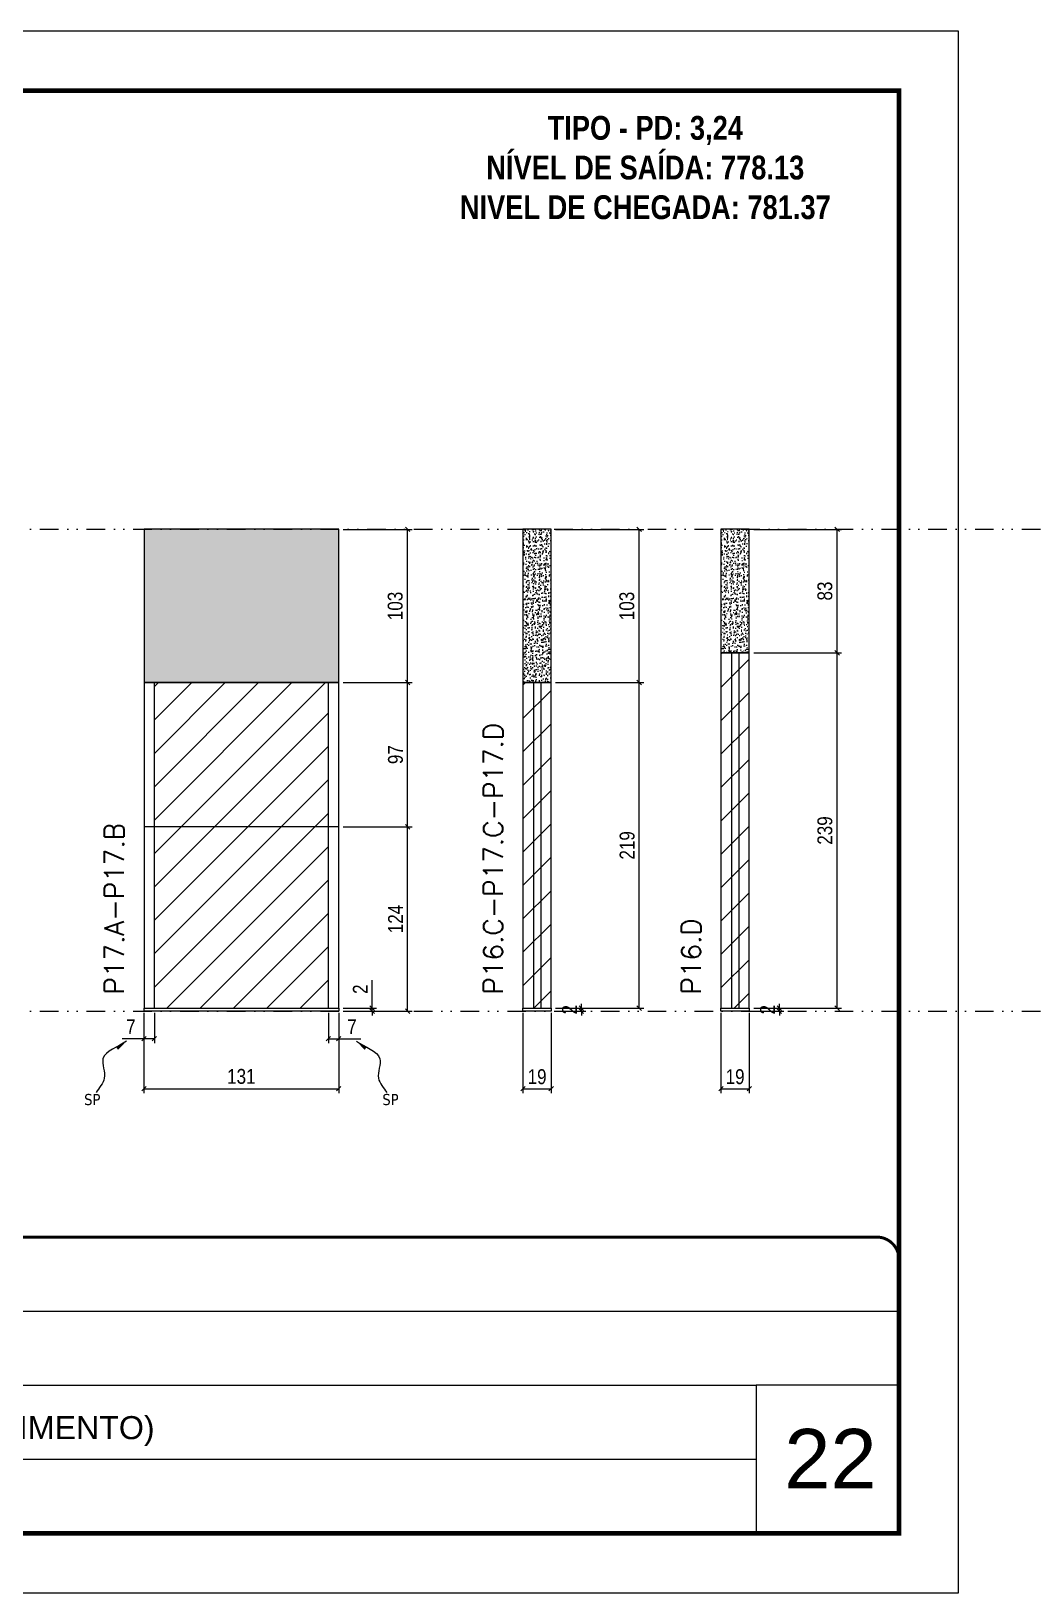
# Model space of a CAD drawing. Extents: x 13770 to 23315, y 867 to 16997.
# Drawn here: x 16846 to 17519, y 10056 to 11106 of the extents above; entities that cross this region are included whole.
import ezdxf

# ---------------------------------------------------------------- set-up
doc = ezdxf.new("R2010")
doc.units = 0
for name, pattern in [('CONTINUO', [0]), ('DASHED', [0.75, 0.5, -0.25]), ('DIVIDE2', [0.625, 0.25, -0.125, 0, -0.125, 0, -0.125]), ('HIDDEN', [0.375, 0.25, -0.125])]:
    doc.linetypes.add(name, pattern=pattern)
for name, color, linetype, lineweight in [('CARIMBO', 255, 'Continuous', 9), ('Folhas', 255, 'Continuous', 9), ('Hachura', 251, 'Continuous', 9), ('SARRAFO DE PRESSAO', 251, 'DASHED', 9), ('Texto Seção', 7, 'Continuous', 15)]:
    doc.layers.add(name, color=color, linetype=linetype, lineweight=lineweight)
for name, color, linetype in [('COTA', 241, 'Continuous'), ('NOMENCLATURA', 7, 'Continuous'), ('Nível', 160, 'Continuous'), ('Painéis', 200, 'Continuous'), ('SARR_2.2x7', 40, 'Continuous'), ('Sarrafo de Pressão', 42, 'HIDDEN'), ('texto', 7, 'Continuous')]:
    doc.layers.add(name, color=color, linetype=linetype)
doc.styles.add('ARIAL', font='arial.ttf')
doc.styles.add('COTA TECNICA', font='techl___.ttf', dxfattribs={"height": 10})
doc.styles.add('COTA TECNICA-50', font='techl___.ttf', dxfattribs={"height": 10})
doc.styles.add('REGUA-120', font='ROMANS.shx', dxfattribs={"height": 15})
doc.styles.add('ROMANC', font='techb___.ttf', dxfattribs={"height": 2.5})
doc.styles.get("Standard").update_dxf_attribs({"font": 'arial.ttf'})
doc.styles.add('Tecnologia', font='')
doc.styles.get('Tecnologia').set_extended_font_data('Forgotten Futurist')
doc.dimstyles.new('COTA PAINEL-50', dxfattribs={"dimtxt": 10, "dimasz": 3, "dimexe": 3, "dimexo": 3, "dimgap": 3, "dimtad": 1, "dimdec": 1, "dimzin": 12, "dimdsep": 46, "dimtxsty": 'COTA TECNICA-50', "dimblk1": 'OBLIQUE', "dimblk2": 'OBLIQUE', "dimsah": 1, "dimcen": 0.9, "dimclrd": 4, "dimclre": 4, "dimclrt": 240, "dimadec": 1, "dimazin": 3, "dimtfac": 1, "dimtdec": 1, "dimtmove": 0, "dimatfit": 3, "dimfxl": 1, "dimtolj": 1, "dimtzin": 12, "dimarcsym": 0})
doc.dimstyles.new('PAINEL', dxfattribs={"dimtxt": 10, "dimasz": 3, "dimexe": 3, "dimexo": 3, "dimgap": 3, "dimtad": 1, "dimdec": 1, "dimzin": 12, "dimdsep": 46, "dimtxsty": 'COTA TECNICA', "dimblk1": 'OBLIQUE', "dimblk2": 'OBLIQUE', "dimsah": 1, "dimcen": 0.9, "dimclrd": 4, "dimclre": 4, "dimclrt": 240, "dimadec": 1, "dimazin": 3, "dimtfac": 1, "dimtdec": 1, "dimtmove": 0, "dimatfit": 3, "dimfxl": 1, "dimtolj": 1, "dimtzin": 12, "dimarcsym": 0})
doc.dimstyles.get("Standard").update_dxf_attribs({"dimtxt": 0.18, "dimasz": 0.18, "dimexe": 0.18, "dimexo": 0.0625, "dimgap": 0.09, "dimtad": 0, "dimtih": 1, "dimtoh": 1, "dimdec": 4, "dimzin": 0, "dimdsep": 46, "dimtxsty": 'Standard', "dimcen": 0.09, "dimadec": 0, "dimazin": 0, "dimtfac": 1, "dimtdec": 4, "dimtofl": 0, "dimtmove": 0, "dimatfit": 3, "dimfxl": 1, "dimtolj": 1, "dimtzin": 0, "dimarcsym": 0})

# ---------------------------------------------------------------- blocks, each defined once
blk = doc.blocks.new('9999999999')
at = {"color": 30, "linetype": 'CONTINUO'}
for p, q in [((98564.6, 34230.2), (98564.6, 34429.4)), ((98564.6, 34379.6), (99584, 34379.6)), ((98564.6, 34329.8), (99488, 34329.8)), ((99584, 34329.8), (99488, 34329.8)), ((99488, 34329.8), (99488, 34230.2)), ((98564.6, 34280), (99488, 34280))]:
    blk.add_line(p, q, dxfattribs=at)
at = {"color": 30, "linetype": 'CONTINUO', "const_width": 2}
blk.add_lwpolyline([(99584, 34230.2), (99584, 34414.4, 0.414214), (99569, 34429.4), (98229, 34429.4, 0.414214), (98214, 34414.4), (98214, 34245.2, 0.414214), (98229, 34230.2), (99584, 34230.2)], format="xyb", dxfattribs=at)
at = {"layer": 'Folhas'}
blk.add_lwpolyline([(98139, 34190.2), (99624, 34190.2), (99624, 35240.2), (98139, 35240.2)], close=True, dxfattribs=at)
at = {"layer": 'Folhas', "color": 30, "const_width": 3}
blk.add_lwpolyline([(98214, 34230.2), (99584, 34230.2), (99584, 35200.2), (98214, 35200.2)], close=True, dxfattribs=at)
at = {"color": 7, "linetype": 'Continuous', "ltscale": 5, "style": 'ARIAL'}
for s, height, p in [('SCHWARTZ', 15.48, (98837.7, 34393.1)), ('GWT', 15.48, (98837.7, 34343.3)), ('TIPO (3°/4°PAVIMENTO)', 15.483, (98837.7, 34293.5)), ('NOVA SISTEMAS CONSTRUTIVOS', 11.059, (98263.2, 34267.2)), ('PILARES', 15.48, (98837.7, 34243.7))]:
    blk.add_text(s, height=height, dxfattribs=at).set_placement(p)
at = {"layer": 'Folhas', "color": 7, "style": 'Tecnologia', "width": 1.5}
for s, p in [('CLIENTE:', (98573.7, 34397.2)), ('OBRA:', (98573.7, 34347.3)), ('PAVIMENTO:', (98573.7, 34297.5)), ('PROJETO:', (98573.7, 34247.7))]:
    blk.add_text(s, height=14, dxfattribs=at).set_placement(p)
blk = doc.blocks.new('_Oblique')
at = {"color": 0, "linetype": 'ByBlock', "lineweight": -2}
blk.add_line((-0.5, -0.5), (0.5, 0.5), dxfattribs=at)
blk = doc.blocks.new('*D386')
at = {"layer": 'COTA', "color": 4, "lineweight": -2, "transparency": 16777216}
for p, q in [((17176.6, 10445.7), (17176.6, 10391.6)), ((17195.6, 10445.7), (17195.6, 10391.6)), ((17176.6, 10394.6), (17195.6, 10394.6))]:
    blk.add_line(p, q, dxfattribs=at)
at = {"layer": 'Defpoints', "color": 0, "transparency": 16777216}
for p in [(17176.6, 10448.7), (17195.6, 10448.7), (17195.6, 10394.6)]:
    blk.add_point(p, dxfattribs=at)
at = {"layer": 'COTA', "color": 4, "lineweight": -2, "transparency": 16777216, "xscale": 3, "yscale": 3, "zscale": 3, "rotation": 180}
blk.add_blockref('_Oblique', (17176.6, 10394.6), dxfattribs=at)
at = {"layer": 'COTA', "color": 4, "lineweight": -2, "transparency": 16777216, "xscale": 3, "yscale": 3, "zscale": 3}
blk.add_blockref('_Oblique', (17195.6, 10394.6), dxfattribs=at)
at = {"layer": 'COTA', "color": 240, "transparency": 16777216, "insert": (17186.1, 10402.6), "char_height": 10, "attachment_point": 5, "style": 'COTA TECNICA'}
blk.add_mtext('\\A1;19', dxfattribs=at)
blk = doc.blocks.new('*D387')
at = {"layer": 'COTA', "color": 4, "lineweight": -2, "transparency": 16777216}
for p, q in [((17198.6, 10667.7), (17257.8, 10667.7)), ((17254.8, 10448.7), (17254.8, 10667.7)), ((17198.6, 10448.7), (17257.8, 10448.7))]:
    blk.add_line(p, q, dxfattribs=at)
at = {"layer": 'Defpoints', "color": 0, "transparency": 16777216}
for p in [(17195.6, 10667.7), (17254.8, 10667.7), (17195.6, 10448.7)]:
    blk.add_point(p, dxfattribs=at)
at = {"layer": 'COTA', "color": 4, "lineweight": -2, "transparency": 16777216, "xscale": 3, "yscale": 3, "zscale": 3}
for p, rotation in [((17254.8, 10667.7), 90), ((17254.8, 10448.7), 270)]:
    blk.add_blockref('_Oblique', p, dxfattribs=dict(at, rotation=rotation))
at = {"layer": 'COTA', "color": 240, "transparency": 16777216, "insert": (17246.7, 10558.2), "char_height": 10, "attachment_point": 5, "rotation": 90, "style": 'COTA TECNICA'}
blk.add_mtext('\\A1;219', dxfattribs=at)
blk = doc.blocks.new('*D388')
at = {"layer": 'COTA', "color": 4, "lineweight": -2, "transparency": 16777216}
for p, q in [((17198.6, 10448.7), (17218.9, 10448.7)), ((17215.9, 10448.7), (17215.9, 10451.7)), ((17215.9, 10446.7), (17215.9, 10448.7)), ((17198.6, 10446.7), (17218.9, 10446.7)), ((17215.9, 10446.7), (17215.9, 10443.7))]:
    blk.add_line(p, q, dxfattribs=at)
at = {"layer": 'Defpoints', "color": 0, "transparency": 16777216}
for p in [(17195.6, 10448.7), (17215.9, 10448.7), (17195.6, 10446.7)]:
    blk.add_point(p, dxfattribs=at)
at = {"layer": 'COTA', "color": 4, "lineweight": -2, "transparency": 16777216, "xscale": 3, "yscale": 3, "zscale": 3}
for p, rotation in [((17215.9, 10448.7), 270), ((17215.9, 10446.7), 90)]:
    blk.add_blockref('_Oblique', p, dxfattribs=dict(at, rotation=rotation))
at = {"layer": 'COTA', "color": 240, "transparency": 16777216, "insert": (17207.9, 10447.7), "char_height": 10, "attachment_point": 5, "rotation": 90, "style": 'COTA TECNICA-50'}
blk.add_mtext('\\A1;2', dxfattribs=at)
blk = doc.blocks.new('*D389')
at = {"layer": 'COTA', "color": 4, "lineweight": -2, "transparency": 16777216}
for p, q in [((17198.6, 10770.7), (17257.8, 10770.7)), ((17254.8, 10667.7), (17254.8, 10770.7)), ((17198.6, 10667.7), (17257.8, 10667.7))]:
    blk.add_line(p, q, dxfattribs=at)
at = {"layer": 'Defpoints', "color": 0, "transparency": 16777216}
for p in [(17195.6, 10770.7), (17254.8, 10770.7), (17195.6, 10667.7)]:
    blk.add_point(p, dxfattribs=at)
at = {"layer": 'COTA', "color": 4, "lineweight": -2, "transparency": 16777216, "xscale": 3, "yscale": 3, "zscale": 3}
for p, rotation in [((17254.8, 10770.7), 90), ((17254.8, 10667.7), 270)]:
    blk.add_blockref('_Oblique', p, dxfattribs=dict(at, rotation=rotation))
at = {"layer": 'COTA', "color": 240, "transparency": 16777216, "insert": (17246.5, 10719.2), "char_height": 10, "attachment_point": 5, "rotation": 90, "style": 'COTA TECNICA'}
blk.add_mtext('\\A1;103', dxfattribs=at)
blk = doc.blocks.new('*D808')
at = {"layer": 'COTA', "color": 4, "lineweight": -2, "transparency": 16777216}
for p, q in [((16921.7, 10445.7), (16921.7, 10391.6)), ((17052.7, 10445.7), (17052.7, 10391.6)), ((16921.7, 10394.6), (17052.7, 10394.6))]:
    blk.add_line(p, q, dxfattribs=at)
at = {"layer": 'Defpoints', "color": 0, "transparency": 16777216}
for p in [(16921.7, 10448.7), (17052.7, 10448.7), (17052.7, 10394.6)]:
    blk.add_point(p, dxfattribs=at)
at = {"layer": 'COTA', "color": 4, "lineweight": -2, "transparency": 16777216, "xscale": 3, "yscale": 3, "zscale": 3, "rotation": 180}
blk.add_blockref('_Oblique', (16921.7, 10394.6), dxfattribs=at)
at = {"layer": 'COTA', "color": 4, "lineweight": -2, "transparency": 16777216, "xscale": 3, "yscale": 3, "zscale": 3}
blk.add_blockref('_Oblique', (17052.7, 10394.6), dxfattribs=at)
at = {"layer": 'COTA', "color": 240, "transparency": 16777216, "insert": (16987.2, 10402.8), "char_height": 10, "attachment_point": 5, "style": 'COTA TECNICA'}
blk.add_mtext('\\A1;131', dxfattribs=at)
blk = doc.blocks.new('*D809')
at = {"layer": 'COTA', "color": 4, "lineweight": -2, "transparency": 16777216}
for p, q in [((17055.7, 10570.7), (17102, 10570.7)), ((17099, 10446.7), (17099, 10570.7)), ((17055.7, 10446.7), (17102, 10446.7))]:
    blk.add_line(p, q, dxfattribs=at)
at = {"layer": 'Defpoints', "color": 0, "transparency": 16777216}
for p in [(17052.7, 10570.7), (17099, 10570.7), (17052.7, 10446.7)]:
    blk.add_point(p, dxfattribs=at)
at = {"layer": 'COTA', "color": 4, "lineweight": -2, "transparency": 16777216, "xscale": 3, "yscale": 3, "zscale": 3}
for p, rotation in [((17099, 10570.7), 90), ((17099, 10446.7), 270)]:
    blk.add_blockref('_Oblique', p, dxfattribs=dict(at, rotation=rotation))
at = {"layer": 'COTA', "color": 240, "transparency": 16777216, "insert": (17090.9, 10508.7), "char_height": 10, "attachment_point": 5, "rotation": 90, "style": 'COTA TECNICA-50'}
blk.add_mtext('\\A1;124', dxfattribs=at)
blk = doc.blocks.new('*D810')
at = {"layer": 'COTA', "color": 4, "lineweight": -2, "transparency": 16777216}
for p, q in [((17075.2, 10448.7), (17075.2, 10467.5)), ((17055.7, 10448.7), (17078.2, 10448.7)), ((17075.2, 10446.7), (17075.2, 10448.7)), ((17055.7, 10446.7), (17078.2, 10446.7)), ((17075.2, 10446.7), (17075.2, 10443.7))]:
    blk.add_line(p, q, dxfattribs=at)
at = {"layer": 'Defpoints', "color": 0, "transparency": 16777216}
for p in [(17052.7, 10448.7), (17052.7, 10446.7), (17075.2, 10446.7)]:
    blk.add_point(p, dxfattribs=at)
at = {"layer": 'COTA', "color": 4, "lineweight": -2, "transparency": 16777216, "xscale": 3, "yscale": 3, "zscale": 3}
for p, rotation in [((17075.2, 10448.7), 270), ((17075.2, 10446.7), 90)]:
    blk.add_blockref('_Oblique', p, dxfattribs=dict(at, rotation=rotation))
at = {"layer": 'COTA', "color": 240, "transparency": 16777216, "insert": (17067.2, 10461.5), "char_height": 10, "attachment_point": 5, "rotation": 90, "style": 'COTA TECNICA-50'}
blk.add_mtext('\\A1;2', dxfattribs=at)
blk = doc.blocks.new('*D811')
at = {"layer": 'COTA', "color": 4, "lineweight": -2, "transparency": 16777216}
for p, q in [((16921.7, 10443.7), (16921.7, 10425.2)), ((16928.7, 10445.7), (16928.7, 10425.2)), ((16921.7, 10428.2), (16907, 10428.2)), ((16928.7, 10428.2), (16921.7, 10428.2))]:
    blk.add_line(p, q, dxfattribs=at)
at = {"layer": 'Defpoints', "color": 0, "transparency": 16777216}
for p in [(16928.7, 10448.7), (16921.7, 10446.7), (16921.7, 10428.2)]:
    blk.add_point(p, dxfattribs=at)
at = {"layer": 'COTA', "color": 4, "lineweight": -2, "transparency": 16777216, "xscale": 3, "yscale": 3, "zscale": 3, "rotation": 180}
blk.add_blockref('_Oblique', (16921.7, 10428.2), dxfattribs=at)
at = {"layer": 'COTA', "color": 4, "lineweight": -2, "transparency": 16777216, "xscale": 3, "yscale": 3, "zscale": 3}
blk.add_blockref('_Oblique', (16928.7, 10428.2), dxfattribs=at)
at = {"layer": 'COTA', "color": 240, "transparency": 16777216, "insert": (16912.9, 10436.3), "char_height": 10, "attachment_point": 5, "style": 'COTA TECNICA-50'}
blk.add_mtext('\\A1;7', dxfattribs=at)
blk = doc.blocks.new('*D812')
at = {"layer": 'COTA', "color": 4, "lineweight": -2, "transparency": 16777216}
for p, q in [((17045.7, 10445.7), (17045.7, 10425.2)), ((17052.7, 10443.7), (17052.7, 10425.2)), ((17045.7, 10428.2), (17052.7, 10428.2)), ((17052.7, 10428.2), (17067.5, 10428.2))]:
    blk.add_line(p, q, dxfattribs=at)
at = {"layer": 'Defpoints', "color": 0, "transparency": 16777216}
for p in [(17045.7, 10448.7), (17052.7, 10446.7), (17052.7, 10428.2)]:
    blk.add_point(p, dxfattribs=at)
at = {"layer": 'COTA', "color": 4, "lineweight": -2, "transparency": 16777216, "xscale": 3, "yscale": 3, "zscale": 3, "rotation": 180}
blk.add_blockref('_Oblique', (17045.7, 10428.2), dxfattribs=at)
at = {"layer": 'COTA', "color": 4, "lineweight": -2, "transparency": 16777216, "xscale": 3, "yscale": 3, "zscale": 3}
blk.add_blockref('_Oblique', (17052.7, 10428.2), dxfattribs=at)
at = {"layer": 'COTA', "color": 240, "transparency": 16777216, "insert": (17061.6, 10436.3), "char_height": 10, "attachment_point": 5, "style": 'COTA TECNICA-50'}
blk.add_mtext('\\A1;7', dxfattribs=at)
blk = doc.blocks.new('*D813')
at = {"layer": 'COTA', "color": 4, "linetype": 'ByBlock', "lineweight": -2, "transparency": 16777216}
for p, q in [((17055.7, 10667.7), (17102, 10667.7)), ((17099, 10570.7), (17099, 10667.7)), ((17055.7, 10570.7), (17102, 10570.7))]:
    blk.add_line(p, q, dxfattribs=at)
at = {"layer": 'Defpoints', "color": 0, "linetype": 'ByBlock', "transparency": 16777216}
for p in [(17052.7, 10667.7), (17099, 10667.7), (17052.7, 10570.7)]:
    blk.add_point(p, dxfattribs=at)
at = {"layer": 'COTA', "color": 4, "linetype": 'ByBlock', "lineweight": -2, "transparency": 16777216, "xscale": 3, "yscale": 3, "zscale": 3}
for p, rotation in [((17099, 10667.7), 90), ((17099, 10570.7), 270)]:
    blk.add_blockref('_Oblique', p, dxfattribs=dict(at, rotation=rotation))
at = {"layer": 'COTA', "color": 240, "linetype": 'ByBlock', "transparency": 16777216, "insert": (17090.9, 10619.2), "char_height": 10, "attachment_point": 5, "rotation": 90, "style": 'COTA TECNICA'}
blk.add_mtext('\\A1;97', dxfattribs=at)
blk = doc.blocks.new('*D814')
at = {"layer": 'COTA', "color": 4, "lineweight": -2, "transparency": 16777216}
for p, q in [((17055.7, 10770.7), (17102, 10770.7)), ((17099, 10667.7), (17099, 10770.7)), ((17055.7, 10667.7), (17102, 10667.7))]:
    blk.add_line(p, q, dxfattribs=at)
at = {"layer": 'Defpoints', "color": 0, "transparency": 16777216}
for p in [(17052.7, 10770.7), (17099, 10770.7), (17052.7, 10667.7)]:
    blk.add_point(p, dxfattribs=at)
at = {"layer": 'COTA', "color": 4, "lineweight": -2, "transparency": 16777216, "xscale": 3, "yscale": 3, "zscale": 3}
for p, rotation in [((17099, 10770.7), 90), ((17099, 10667.7), 270)]:
    blk.add_blockref('_Oblique', p, dxfattribs=dict(at, rotation=rotation))
at = {"layer": 'COTA', "color": 240, "transparency": 16777216, "insert": (17090.7, 10719.2), "char_height": 10, "attachment_point": 5, "rotation": 90, "style": 'COTA TECNICA'}
blk.add_mtext('\\A1;103', dxfattribs=at)
blk = doc.blocks.new('*D828')
at = {"layer": 'COTA', "color": 4, "lineweight": -2, "transparency": 16777216}
for p, q in [((17309.8, 10445.7), (17309.8, 10391.6)), ((17328.8, 10445.7), (17328.8, 10391.6)), ((17309.8, 10394.6), (17328.8, 10394.6))]:
    blk.add_line(p, q, dxfattribs=at)
at = {"layer": 'Defpoints', "color": 0, "transparency": 16777216}
for p in [(17309.8, 10448.7), (17328.8, 10448.7), (17328.8, 10394.6)]:
    blk.add_point(p, dxfattribs=at)
at = {"layer": 'COTA', "color": 4, "lineweight": -2, "transparency": 16777216, "xscale": 3, "yscale": 3, "zscale": 3, "rotation": 180}
blk.add_blockref('_Oblique', (17309.8, 10394.6), dxfattribs=at)
at = {"layer": 'COTA', "color": 4, "lineweight": -2, "transparency": 16777216, "xscale": 3, "yscale": 3, "zscale": 3}
blk.add_blockref('_Oblique', (17328.8, 10394.6), dxfattribs=at)
at = {"layer": 'COTA', "color": 240, "transparency": 16777216, "insert": (17319.3, 10402.6), "char_height": 10, "attachment_point": 5, "style": 'COTA TECNICA'}
blk.add_mtext('\\A1;19', dxfattribs=at)
blk = doc.blocks.new('*D829')
at = {"layer": 'COTA', "color": 4, "lineweight": -2, "transparency": 16777216}
for p, q in [((17331.8, 10687.7), (17390.9, 10687.7)), ((17387.9, 10448.7), (17387.9, 10687.7)), ((17331.8, 10448.7), (17390.9, 10448.7))]:
    blk.add_line(p, q, dxfattribs=at)
at = {"layer": 'Defpoints', "color": 0, "transparency": 16777216}
for p in [(17328.8, 10687.7), (17387.9, 10687.7), (17328.8, 10448.7)]:
    blk.add_point(p, dxfattribs=at)
at = {"layer": 'COTA', "color": 4, "lineweight": -2, "transparency": 16777216, "xscale": 3, "yscale": 3, "zscale": 3}
for p, rotation in [((17387.9, 10687.7), 90), ((17387.9, 10448.7), 270)]:
    blk.add_blockref('_Oblique', p, dxfattribs=dict(at, rotation=rotation))
at = {"layer": 'COTA', "color": 240, "transparency": 16777216, "insert": (17379.7, 10568.2), "char_height": 10, "attachment_point": 5, "rotation": 90, "style": 'COTA TECNICA'}
blk.add_mtext('\\A1;239', dxfattribs=at)
blk = doc.blocks.new('*D830')
at = {"layer": 'COTA', "color": 4, "lineweight": -2, "transparency": 16777216}
for p, q in [((17331.8, 10448.7), (17352.1, 10448.7)), ((17349.1, 10448.7), (17349.1, 10451.7)), ((17349.1, 10446.7), (17349.1, 10448.7)), ((17331.8, 10446.7), (17352.1, 10446.7)), ((17349.1, 10446.7), (17349.1, 10443.7))]:
    blk.add_line(p, q, dxfattribs=at)
at = {"layer": 'Defpoints', "color": 0, "transparency": 16777216}
for p in [(17328.8, 10448.7), (17349.1, 10448.7), (17328.8, 10446.7)]:
    blk.add_point(p, dxfattribs=at)
at = {"layer": 'COTA', "color": 4, "lineweight": -2, "transparency": 16777216, "xscale": 3, "yscale": 3, "zscale": 3}
for p, rotation in [((17349.1, 10448.7), 270), ((17349.1, 10446.7), 90)]:
    blk.add_blockref('_Oblique', p, dxfattribs=dict(at, rotation=rotation))
at = {"layer": 'COTA', "color": 240, "transparency": 16777216, "insert": (17341.1, 10447.7), "char_height": 10, "attachment_point": 5, "rotation": 90, "style": 'COTA TECNICA-50'}
blk.add_mtext('\\A1;2', dxfattribs=at)
blk = doc.blocks.new('*D831')
at = {"layer": 'COTA', "color": 4, "lineweight": -2, "transparency": 16777216}
for p, q in [((17331.8, 10770.7), (17390.9, 10770.7)), ((17387.9, 10687.7), (17387.9, 10770.7)), ((17331.8, 10687.7), (17390.9, 10687.7))]:
    blk.add_line(p, q, dxfattribs=at)
at = {"layer": 'Defpoints', "color": 0, "transparency": 16777216}
for p in [(17328.8, 10770.7), (17387.9, 10770.7), (17328.8, 10687.7)]:
    blk.add_point(p, dxfattribs=at)
at = {"layer": 'COTA', "color": 4, "lineweight": -2, "transparency": 16777216, "xscale": 3, "yscale": 3, "zscale": 3}
for p, rotation in [((17387.9, 10770.7), 90), ((17387.9, 10687.7), 270)]:
    blk.add_blockref('_Oblique', p, dxfattribs=dict(at, rotation=rotation))
at = {"layer": 'COTA', "color": 240, "transparency": 16777216, "insert": (17379.7, 10729.2), "char_height": 10, "attachment_point": 5, "rotation": 90, "style": 'COTA TECNICA'}
blk.add_mtext('\\A1;83', dxfattribs=at)

msp = doc.modelspace()

# ---------------------------------------------------------------- hatches: boundary and pattern name
at = {"layer": 'COTA'}
h = msp.add_hatch(dxfattribs=at)
h.set_pattern_fill('AR-CONC', color=256, scale=0.03)
h.set_pattern_definition([(50, (2019.6337, -1318.575), (5.4655401, -0.4781726), [0.5715, -6.2865]), (355, (2019.6337, -1318.575), (-1.0573026, 5.7317054), [0.4572, -5.0292175]), (100.451445, (2020.089, -1318.615), (4.4082374, 5.2535326), [0.4857003, -5.3427073]), (46.1842, (2019.634, -1317.051), (8.1323712, -1.2612698), [0.85725, -9.42975]), (96.635558, (2020.311, -1317.156), (7.122124, 7.4227837), [0.7285507, -8.0140682]), (351.18415, (2019.634, -1317.051), (7.122124, 7.4227837), [0.685799, -7.543792]), (21, (2020.3957, -1317.432), (4.5484317, -3.0679559), [0.5715, -6.2865]), (326, (2020.3957, -1317.432), (1.8540609, 5.525639), [0.4572, -5.0292]), (71.451445, (2020.7747, -1317.688), (6.4024926, 2.457683), [0.4857003, -5.3426981]), (37.5, (2019.6337, -1318.5751), (0.0926581, 2.53665117), [0, -4.96824, 0, -5.1054, 0, -5.04825]), (7.5, (2019.6337, -1318.575), (2.00458988, 3.00541724), [0, -2.91084, 0, -4.85394, 0, -1.92405]), (327.5, (2017.9344, -1318.5751), (4.06771786, -0.17186232), [0, -1.905, 0, -5.9436, 0, -7.8867]), (317.5, (2017.1724, -1318.575), (4.44387544, 0.7627947), [0, -2.4765, 0, -3.94716, 0, -5.6007])])
h.paths.add_polyline_path([(16921.72, 10770.73), (16921.72, 10667.73), (17052.72, 10667.73), (17052.72, 10770.73)])
h = msp.add_hatch(dxfattribs=at)
h.set_pattern_fill('AR-CONC', color=256, scale=0.03)
h.set_pattern_definition([(50, (-98.7534, -4625.3004), (5.4655401, -0.4781726), [0.5715, -6.2865]), (355, (-98.7534, -4625.3004), (-1.0573026, 5.7317054), [0.4572, -5.0292175]), (100.451445, (-98.298, -4625.3403), (4.4082374, 5.2535326), [0.4857003, -5.3427073]), (46.1842, (-98.7534, -4623.7764), (8.1323712, -1.2612698), [0.85725, -9.42975]), (96.635558, (-98.076, -4623.8815), (7.122124, 7.4227837), [0.7285507, -8.0140682]), (351.18415, (-98.753, -4623.7764), (7.122124, 7.4227837), [0.685799, -7.543792]), (21, (-97.9914, -4624.1574), (4.5484317, -3.06795595), [0.5715, -6.2865]), (326, (-97.9914, -4624.1574), (1.8540609, 5.525639), [0.4572, -5.0292]), (71.451445, (-97.6123, -4624.413), (6.4024926, 2.4576831), [0.4857003, -5.3426981]), (37.5, (-98.7534, -4625.3004), (0.0926581, 2.53665117), [0, -4.96824, 0, -5.1054, 0, -5.04825]), (7.5, (-98.7534, -4625.3004), (2.00458988, 3.00541724), [0, -2.91084, 0, -4.85394, 0, -1.92405]), (327.5, (-100.4526, -4625.3004), (4.06771786, -0.17186232), [0, -1.905, 0, -5.9436, 0, -7.8867]), (317.5, (-101.2146, -4625.3004), (4.44387544, 0.76279473), [0, -2.4765, 0, -3.94716, 0, -5.6007])])
h.paths.add_polyline_path([(17195.58, 10770.73), (17176.58, 10770.73), (17176.58, 10667.73), (17195.58, 10667.73)])
h = msp.add_hatch(dxfattribs=at)
h.set_pattern_fill('AR-CONC', color=256, scale=0.03)
h.set_pattern_definition([(50, (34.4348, -4625.3004), (5.4655401, -0.4781726), [0.5715, -6.2865]), (355, (34.435, -4625.3004), (-1.0573026, 5.7317054), [0.4572, -5.0292175]), (100.451445, (34.89, -4625.3403), (4.4082374, 5.2535326), [0.4857003, -5.3427073]), (46.1842, (34.435, -4623.7764), (8.1323712, -1.2612698), [0.85725, -9.42975]), (96.635558, (35.1125, -4623.8815), (7.122124, 7.4227837), [0.7285507, -8.0140682]), (351.18415, (34.435, -4623.7764), (7.122124, 7.4227837), [0.685799, -7.543792]), (21, (35.1968, -4624.1574), (4.5484317, -3.06795595), [0.5715, -6.2865]), (326, (35.197, -4624.1574), (1.8540609, 5.525639), [0.4572, -5.0292]), (71.451445, (35.576, -4624.413), (6.4024926, 2.4576831), [0.4857003, -5.3426981]), (37.5, (34.4348, -4625.3004), (0.0926581, 2.53665117), [0, -4.96824, 0, -5.1054, 0, -5.04825]), (7.5, (34.4348, -4625.3004), (2.00458988, 3.00541724), [0, -2.91084, 0, -4.85394, 0, -1.92405]), (327.5, (32.7355, -4625.3004), (4.06771786, -0.17186232), [0, -1.905, 0, -5.9436, 0, -7.8867]), (317.5, (31.9735, -4625.3004), (4.44387544, 0.76279473), [0, -2.4765, 0, -3.94716, 0, -5.6007])])
h.paths.add_polyline_path([(17328.76, 10770.73), (17309.76, 10770.73), (17309.76, 10687.73), (17328.76, 10687.73)])
at = {"layer": 'Hachura', "linetype": 'ByBlock'}
h = msp.add_hatch(dxfattribs=at)
h.set_pattern_fill('ANSI31', color=256, scale=5)
h.paths.add_polyline_path([(17321.76, 10448.73), (17328.76, 10448.73), (17328.76, 10687.73), (17321.76, 10687.73)])
h.paths.add_polyline_path([(17316.76, 10448.73), (17321.76, 10448.73), (17321.76, 10687.73), (17316.76, 10687.73)])
h.paths.add_polyline_path([(17309.76, 10448.73), (17316.76, 10448.73), (17316.76, 10687.73), (17309.76, 10687.73)])
h = msp.add_hatch(dxfattribs=at)
h.set_pattern_fill('ANSI31', color=256, scale=5)
h.paths.add_polyline_path([(16928.72, 10667.73), (16928.72, 10570.73), (17045.72, 10570.73), (17045.72, 10667.73)])
h.paths.add_polyline_path([(17045.72, 10448.73), (17045.72, 10570.73), (16928.72, 10570.73), (16928.72, 10448.73)])
h = msp.add_hatch(dxfattribs=at)
h.set_pattern_fill('ANSI31', color=256, scale=5)
h.paths.add_polyline_path([(17183.58, 10667.73), (17176.58, 10667.73), (17176.58, 10448.73), (17183.58, 10448.73)])
h.paths.add_polyline_path([(17188.58, 10667.73), (17183.58, 10667.73), (17183.58, 10448.73), (17188.58, 10448.73)])
h.paths.add_polyline_path([(17188.58, 10448.73), (17195.58, 10448.73), (17195.58, 10667.73), (17188.58, 10667.73)])

# ---------------------------------------------------------------- linework, layer by layer
at = {"layer": 'COTA'}
msp.add_lwpolyline([(16921.72, 10667.73), (17052.72, 10667.73), (17052.72, 10770.73), (16921.72, 10770.73)], close=True, dxfattribs=at)
at = {"layer": 'COTA', "linetype": 'ByBlock'}
for points in [[(17176.58, 10667.73), (17195.58, 10667.73), (17195.58, 10770.73), (17176.58, 10770.73)], [(17309.76, 10687.73), (17328.76, 10687.73), (17328.76, 10770.73), (17309.76, 10770.73)]]:
    msp.add_lwpolyline(points, close=True, dxfattribs=at)
at = {"layer": 'Nível', "color": 4, "linetype": 'DIVIDE2', "ltscale": 50}
for p, q in [((13769.54, 10770.73), (21112.79, 10770.73)), ((13769.54, 10446.73), (21112.79, 10446.73))]:
    msp.add_line(p, q, dxfattribs=at)
at = {"layer": 'Painéis'}
msp.add_line((17052.72, 10570.73), (16921.72, 10570.73), dxfattribs=at)
for points in [[(17309.76, 10448.73), (17328.76, 10448.73), (17328.76, 10687.73), (17309.76, 10687.73)], [(16921.72, 10448.73), (17052.72, 10448.73), (17052.72, 10667.73), (16921.72, 10667.73)], [(17176.58, 10448.73), (17195.58, 10448.73), (17195.58, 10667.73), (17176.58, 10667.73)], [(16921.72, 10448.73), (17052.72, 10448.73), (17052.72, 10446.73), (16921.72, 10446.73)], [(17176.58, 10448.73), (17195.58, 10448.73), (17195.58, 10446.73), (17176.58, 10446.73)], [(17309.76, 10448.73), (17328.76, 10448.73), (17328.76, 10446.73), (17309.76, 10446.73)]]:
    msp.add_lwpolyline(points, close=True, dxfattribs=at)
at = {"layer": 'SARR_2.2x7'}
for p, q in [((17316.76, 10687.73), (17316.76, 10448.73)), ((17321.76, 10687.73), (17321.76, 10448.73)), ((17183.58, 10667.73), (17183.58, 10448.73)), ((17188.58, 10667.73), (17188.58, 10448.73))]:
    msp.add_line(p, q, dxfattribs=at)
at = {"layer": 'Sarrafo de Pressão'}
for p, q in [((16928.72, 10570.73), (16928.72, 10667.73)), ((17045.72, 10570.73), (17045.72, 10667.73)), ((16928.72, 10448.73), (16928.72, 10570.73)), ((17045.72, 10448.73), (17045.72, 10570.73))]:
    msp.add_line(p, q, dxfattribs=at)

# ---------------------------------------------------------------- block references
at = {"layer": 'SARRAFO DE PRESSAO', "color": 6, "linetype": 'ByBlock'}
msp.add_blockref('9999999999', (-82154.48, -24134.56), dxfattribs=at)

# ---------------------------------------------------------------- texts
at = {"layer": 'CARIMBO', "style": 'ARIAL'}
msp.add_text('22', height=40, dxfattribs=at).set_placement((17352.36, 10125.79))
at = {"layer": 'NOMENCLATURA', "color": 2, "insert": (17258.88, 11048.67), "char_height": 16, "attachment_point": 2, "style": 'ROMANC'}
msp.add_mtext_dynamic_manual_height_columns('TIPO - PD: 3,24\\PNÍVEL DE SAÍDA: 778.13\\PNIVEL DE CHEGADA: 781.37', width=376.0554, gutter_width=1, heights=[0], dxfattribs=at)
at = {"layer": 'texto', "color": 0, "char_height": 7.5, "attachment_point": 5}
for insert in [(16886.94, 10387.24), (17087.5, 10387.24)]:
    msp.add_mtext('{\\fTahoma|b0|i0|c0|p34;\\C4;SP}', dxfattribs=dict(at, insert=insert))
at = {"layer": 'Texto Seção', "char_height": 13, "width": 285.3299, "attachment_point": 7, "rotation": 90, "style": 'REGUA-120'}
for s, insert in [('P16.C-P17.C-P17.D', (17163.1, 10457.98)), ('P17.A-P17.B', (16908.25, 10457.98)), ('P16.D', (17296.29, 10457.98))]:
    msp.add_mtext(s, dxfattribs=dict(at, insert=insert))

# ---------------------------------------------------------------- dimensions: what is measured, and where the dimension line sits
at = {"layer": 'COTA'}
for base, p1, p2, angle, dimstyle, picture, middle in [((17098.96, 10770.73), (17052.72, 10667.73), (17052.72, 10770.73), 90, 'PAINEL', '*D814', (17090.74, 10719.23)), ((17254.76, 10770.73), (17195.58, 10667.73), (17195.58, 10770.73), 90, 'PAINEL', '*D389', (17246.54, 10719.23)), ((17387.95, 10770.73), (17328.76, 10687.73), (17328.76, 10770.73), 90, 'PAINEL', '*D831', (17379.7, 10729.23)), ((17098.96, 10570.73), (17052.72, 10446.73), (17052.72, 10570.73), 90, 'COTA PAINEL-50', '*D809', (17090.89, 10508.73)), ((16921.72, 10428.22), (16928.72, 10448.73), (16921.72, 10446.73), 180, 'COTA PAINEL-50', '*D811', (16912.85, 10436.29))]:
    dim = msp.add_linear_dim(base=base, p1=p1, p2=p2, angle=angle, dimstyle=dimstyle, dxfattribs=at)
    dim.commit()
    dim.dimension.update_dxf_attribs({"geometry": picture, "text_midpoint": middle})
for base, p1, p2, picture, middle in [((17387.95, 10687.73), (17328.76, 10448.73), (17328.76, 10687.73), '*D829', (17379.7, 10568.23)), ((17254.76, 10667.73), (17195.58, 10448.73), (17195.58, 10667.73), '*D387', (17246.67, 10558.23))]:
    dim = msp.add_linear_dim(base=base, p1=p1, p2=p2, angle=90, dimstyle='PAINEL', override={"dimarcsym": 2}, dxfattribs=at)
    dim.commit()
    dim.dimension.update_dxf_attribs({"geometry": picture, "text_midpoint": middle})
at = {"layer": 'COTA', "linetype": 'ByBlock'}
dim = msp.add_linear_dim(base=(17098.96, 10667.73), p1=(17052.72, 10570.73), p2=(17052.72, 10667.73), angle=90, dimstyle='PAINEL', dxfattribs=at)
dim.commit()
dim.dimension.update_dxf_attribs({"geometry": '*D813', "text_midpoint": (17090.86, 10619.23)})
at = {"layer": 'COTA'}
for base, p1, p2, picture, middle in [((17075.25, 10446.73), (17052.72, 10448.73), (17052.72, 10446.73), '*D810', (17075.25, 10461.47)), ((17215.92, 10448.73), (17195.58, 10446.73), (17195.58, 10448.73), '*D388', (17215.92, 10447.73)), ((17349.11, 10448.73), (17328.76, 10446.73), (17328.76, 10448.73), '*D830', (17349.11, 10447.73))]:
    dim = msp.add_linear_dim(base=base, p1=p1, p2=p2, angle=90, dimstyle='COTA PAINEL-50', dxfattribs=at)
    dim.commit()
    dim.dimension.update_dxf_attribs({"geometry": picture, "text_midpoint": middle, "dimtype": 160})
for base, p1, p2, picture, middle in [((17052.72, 10394.55), (16921.72, 10448.73), (17052.72, 10448.73), '*D808', (16987.22, 10402.77)), ((17195.58, 10394.55), (17176.58, 10448.73), (17195.58, 10448.73), '*D386', (17186.08, 10402.64)), ((17328.76, 10394.55), (17309.76, 10448.73), (17328.76, 10448.73), '*D828', (17319.26, 10402.64))]:
    dim = msp.add_linear_dim(base=base, p1=p1, p2=p2, dimstyle='PAINEL', override={"dimarcsym": 2}, dxfattribs=at)
    dim.commit()
    dim.dimension.update_dxf_attribs({"geometry": picture, "text_midpoint": middle})
dim = msp.add_linear_dim(base=(17052.72, 10428.22), p1=(17045.72, 10448.73), p2=(17052.72, 10446.73), dimstyle='COTA PAINEL-50', dxfattribs=at)
dim.commit()
dim.dimension.update_dxf_attribs({"geometry": '*D812', "text_midpoint": (17061.59, 10436.29)})

# ---------------------------------------------------------------- leaders
at = {"layer": 'COTA', "path_type": 1}
for points in [[(16909.89, 10426.55), (16894.11, 10414.71), (16895.03, 10401.71), (16889.48, 10391.92)], [(17064.55, 10426.55), (17080.33, 10414.71), (17079.41, 10401.71), (17084.96, 10391.92)]]:
    msp.add_leader(points, dimstyle='Standard', override={"dimasz": 8}, dxfattribs=at)

doc.saveas('drawing.dxf')
